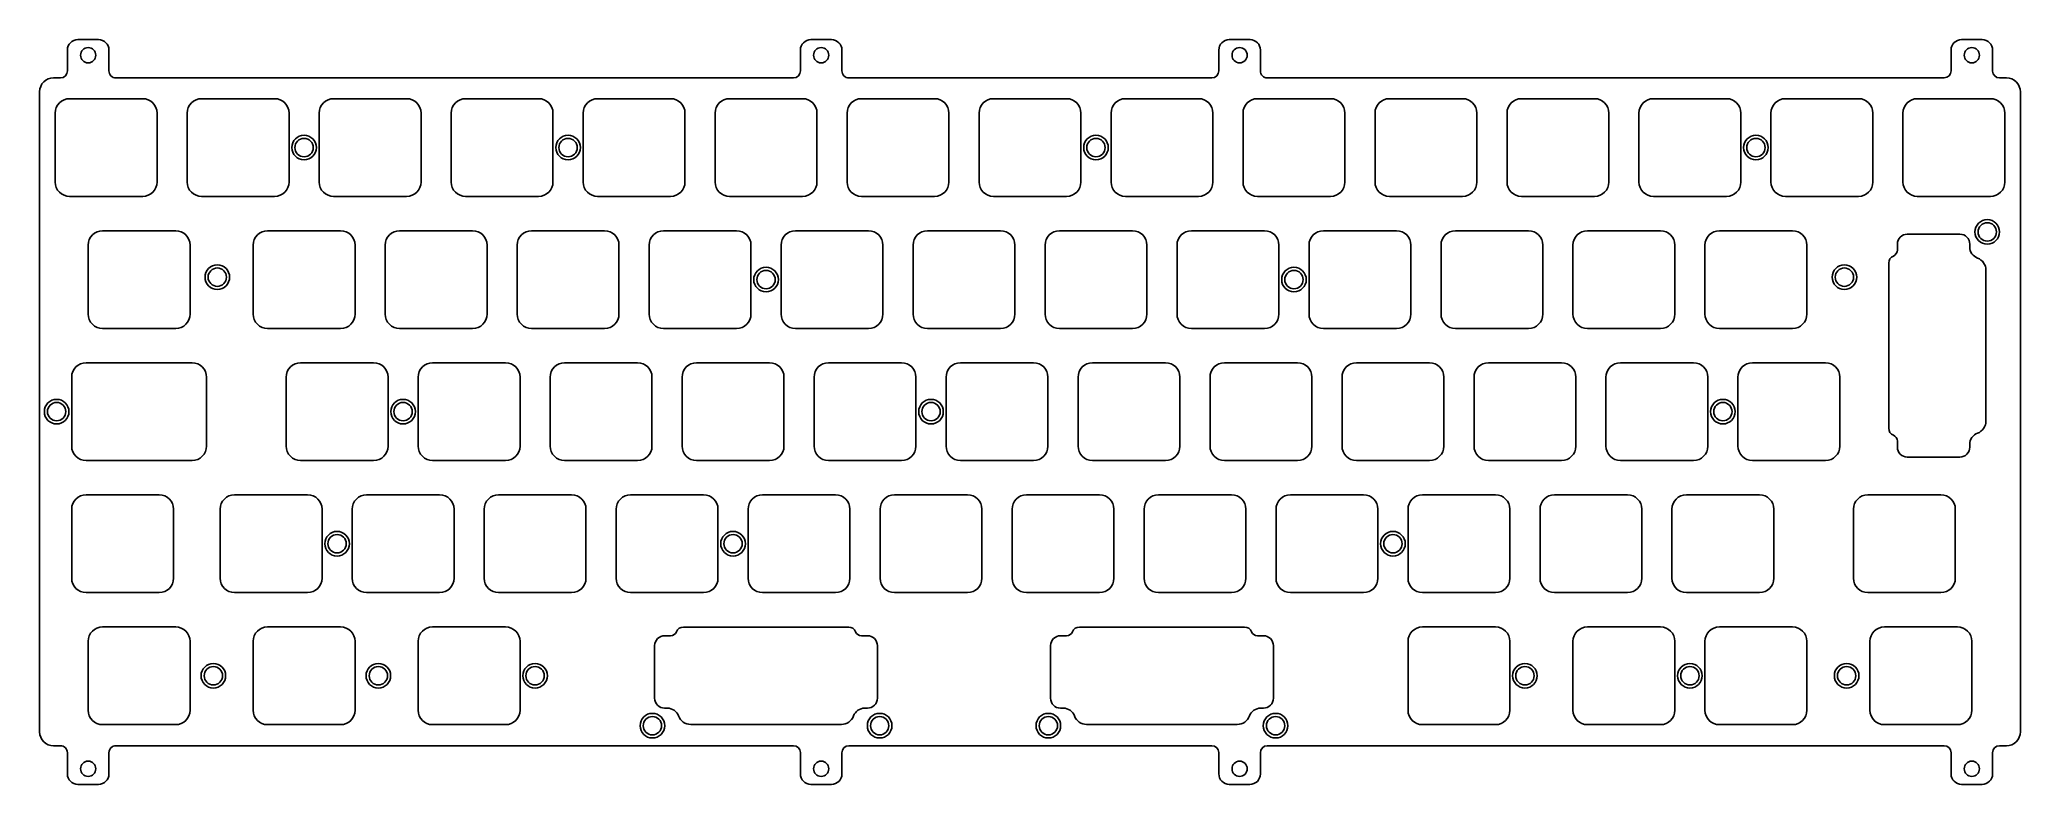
# Model space of a CAD drawing. Header units: millimetres. Extents: x -10 to 276, y -92 to 16.
import ezdxf

# ---------------------------------------------------------------- set-up
doc = ezdxf.new("R2010")
doc.units = ezdxf.units.MM
doc.layers.add('BLACK', color=7, linetype='CONTINUOUS')

msp = doc.modelspace()

# ---------------------------------------------------------------- linework, layer by layer
at = {"layer": 'BLACK', "linetype": 'Continuous'}
for p, q in [((-4.093825, 15.566195), (-1.093827, 15.566195)), ((101.707112, 15.566195), (104.707128, 15.566195)), ((162.107112, 15.566195), (165.107128, 15.566195)), ((267.799136, 15.566195), (270.792428, 15.566195)), ((-5.593826, 11.049025), (-5.593826, 14.066194)), ((0.406174, 14.066194), (0.406174, 11.049028)), ((100.207112, 11.04903), (100.207112, 14.06623)), ((106.207112, 14.066195), (106.207112, 11.04903)), ((160.607112, 11.04903), (160.607112, 14.06623)), ((166.607112, 14.066195), (166.607112, 11.04903)), ((266.292449, 11.04903), (266.292449, 14.06623)), ((272.292449, 14.054641), (272.292449, 11.041819)), ((-7.600312, 10.049025), (-6.593824, 10.049025)), ((1.406177, 10.049025), (99.207112, 10.049025)), ((106.207123, 11.04903), (106.207112, 11.04903)), ((107.207128, 10.049025), (159.607112, 10.049025)), ((166.607123, 11.04903), (166.607112, 11.04903)), ((167.607128, 10.049025), (265.297905, 10.049025)), ((273.292428, 10.049025), (274.299728, 10.049025)), ((-9.600314, -84.297572), (-9.600314, 8.049023)), ((5.275, 7.05), (-5.275, 7.05)), ((24.325, 7.05), (13.775, 7.05)), ((43.375, 7.05), (32.825, 7.05)), ((62.425, 7.05), (51.875, 7.05)), ((81.475, 7.05), (70.925, 7.05)), ((100.525, 7.05), (89.975, 7.05)), ((119.575, 7.05), (109.025, 7.05)), ((138.625, 7.05), (128.075, 7.05)), ((157.675, 7.05), (147.125, 7.05)), ((176.725, 7.05), (166.175, 7.05)), ((195.775, 7.05), (185.225, 7.05)), ((214.825, 7.05), (204.275, 7.05)), ((233.875, 7.05), (223.325, 7.05)), ((252.925, 7.05), (242.374999, 7.05)), ((271.975, 7.05), (261.424999, 7.05)), ((276.299692, 8.049025), (276.299692, -84.29747)), ((-7.35, 4.975), (-7.35, -4.975)), ((7.35, 4.975), (7.35, -4.975)), ((11.7, 4.975), (11.7, -4.975)), ((26.4, 4.975), (26.4, -4.975)), ((30.75, 4.975), (30.75, -4.975)), ((45.45, 4.975), (45.45, -4.975)), ((49.8, 4.975), (49.8, -4.975)), ((64.5, 4.975), (64.5, -4.975)), ((68.85, 4.975), (68.85, -4.975)), ((83.55, 4.975), (83.55, -4.975)), ((87.9, 4.975), (87.9, -4.975)), ((102.6, 4.975), (102.6, -4.975)), ((106.95, 4.975), (106.95, -4.975)), ((121.65, 4.975), (121.65, -4.975)), ((126, 4.975), (126, -4.975)), ((140.7, 4.975), (140.7, -4.975)), ((145.05, 4.975), (145.05, -4.975)), ((159.75, 4.975), (159.75, -4.975)), ((164.1, 4.975), (164.1, -4.975)), ((178.8, 4.975), (178.8, -4.975)), ((183.15, 4.975), (183.15, -4.975)), ((197.85, 4.975), (197.85, -4.975)), ((202.2, 4.975), (202.2, -4.975)), ((216.9, 4.975), (216.9, -4.975)), ((221.25, 4.975), (221.25, -4.975)), ((235.95, 4.975), (235.95, -4.975)), ((240.3, 4.975), (240.3, -4.975001)), ((255, 4.975), (255, -4.975)), ((259.35, 4.975), (259.35, -4.975001)), ((274.05, 4.975), (274.05, -4.975)), ((5.275, -7.05), (-5.275, -7.05)), ((24.325, -7.05), (13.775, -7.05)), ((43.375, -7.05), (32.825, -7.05)), ((62.425, -7.05), (51.875, -7.05)), ((81.475, -7.05), (70.925, -7.05)), ((100.525, -7.05), (89.975, -7.05)), ((119.575, -7.05), (109.025, -7.05)), ((138.625, -7.05), (128.075, -7.05)), ((157.675, -7.05), (147.125, -7.05)), ((176.725, -7.05), (166.175, -7.05)), ((195.775, -7.05), (185.225, -7.05)), ((214.825, -7.05), (204.275, -7.05)), ((233.875, -7.05), (223.325, -7.05)), ((252.925, -7.05), (242.375, -7.05)), ((271.975, -7.05), (261.425, -7.05)), ((-2.587499, -14.074999), (-2.587499, -24.025001)), ((10.0375, -12), (-0.5125, -12)), ((12.1125, -14.075), (12.112501, -14.075)), ((12.112501, -14.075), (12.112501, -24.025)), ((21.225, -14.075), (21.225, -24.025)), ((33.85, -12), (23.3, -12)), ((35.925, -14.075), (35.925, -24.025)), ((40.275, -14.075), (40.275, -24.025)), ((52.9, -12), (42.35, -12)), ((54.975, -14.075), (54.975, -24.025)), ((59.325, -14.075), (59.325, -24.025)), ((71.95, -12), (61.4, -12)), ((74.025, -14.075), (74.025, -24.025)), ((78.375, -14.075), (78.375, -24.025)), ((91, -12), (80.45, -12)), ((93.075, -14.075), (93.075, -24.025)), ((97.425, -14.075), (97.425, -24.025)), ((110.05, -12), (99.5, -12)), ((112.125, -14.075), (112.125, -24.025)), ((116.475, -14.075), (116.475, -24.025)), ((129.1, -12), (118.55, -12)), ((131.175, -14.075), (131.175, -24.025)), ((135.525, -14.075), (135.525, -24.025)), ((148.15, -12), (137.6, -12)), ((150.225, -14.075), (150.225, -24.025)), ((154.575, -14.075), (154.575, -24.025)), ((167.2, -12), (156.65, -12)), ((169.275, -14.075), (169.275, -24.025)), ((173.625, -14.075), (173.625, -24.025)), ((186.25, -12), (175.7, -12)), ((188.325, -14.075), (188.325, -24.025)), ((192.675, -14.075), (192.675, -24.025)), ((205.3, -12), (194.75, -12)), ((207.375, -14.075), (207.375, -24.025)), ((211.725, -14.075), (211.725, -24.025)), ((224.35, -12), (213.8, -12)), ((226.425, -14.075), (226.425, -24.025)), ((230.775, -14.075), (230.775, -24.025)), ((243.4, -12), (232.85, -12)), ((245.475, -14.075), (245.475, -24.025)), ((258.54331, -14.790225), (258.54331, -13.924625)), ((259.96831, -12.499635), (267.56915, -12.499635)), ((268.99419, -13.936542), (268.99419, -14.328675)), ((257.29115, -40.502625), (257.29115, -16.647425)), ((271.33066, -17.699575), (271.33066, -39.450425)), ((10.0375, -26.1), (-0.5125, -26.1)), ((33.85, -26.1), (23.3, -26.1)), ((52.9, -26.1), (42.35, -26.1)), ((71.95, -26.1), (61.4, -26.1)), ((91, -26.1), (80.45, -26.1)), ((110.05, -26.1), (99.5, -26.1)), ((129.1, -26.1), (118.55, -26.1)), ((148.15, -26.1), (137.6, -26.1)), ((167.2, -26.1), (156.65, -26.1)), ((186.25, -26.1), (175.7, -26.1)), ((205.3, -26.1), (194.75, -26.1)), ((224.35, -26.1), (213.8, -26.1)), ((243.4, -26.1), (232.85, -26.1)), ((12.41875, -31.05), (-2.893751, -31.05)), ((38.6125, -31.05), (28.0625, -31.05)), ((57.6625, -31.05), (47.1125, -31.05)), ((76.7125, -31.05), (66.1625, -31.05)), ((95.7625, -31.05), (85.2125, -31.05)), ((114.8125, -31.05), (104.2625, -31.05)), ((133.8625, -31.05), (123.3125, -31.05)), ((152.9125, -31.05), (142.3625, -31.05)), ((171.9625, -31.05), (161.4125, -31.05)), ((191.0125, -31.05), (180.4625, -31.05)), ((210.0625, -31.05), (199.5125, -31.05)), ((229.1125, -31.05), (218.5625, -31.05)), ((248.1625, -31.05), (237.612499, -31.05)), ((-4.96875, -33.124999), (-4.96875, -43.075)), ((14.49375, -33.125), (14.49375, -43.075)), ((25.9875, -33.125), (25.9875, -43.075)), ((40.6875, -33.125), (40.6875, -43.075)), ((45.0375, -33.125), (45.0375, -43.075)), ((59.7375, -33.125), (59.7375, -43.075)), ((64.0875, -33.125), (64.0875, -43.075)), ((78.7875, -33.125), (78.7875, -43.075)), ((83.1375, -33.125), (83.1375, -43.075)), ((97.8375, -33.125), (97.8375, -43.075)), ((102.1875, -33.125), (102.1875, -43.075)), ((116.8875, -33.125), (116.8875, -43.075)), ((121.2375, -33.125), (121.2375, -43.075)), ((135.9375, -33.125), (135.9375, -43.075)), ((140.2875, -33.125), (140.2875, -43.075)), ((154.9875, -33.125), (154.9875, -43.075)), ((159.3375, -33.125), (159.3375, -43.075)), ((174.0375, -33.125), (174.0375, -43.075)), ((178.3875, -33.125), (178.3875, -43.075)), ((193.0875, -33.125), (193.0875, -43.075)), ((197.4375, -33.125), (197.4375, -43.075)), ((212.1375, -33.125), (212.1375, -43.075)), ((216.4875, -33.125), (216.4875, -43.075)), ((231.1875, -33.125), (231.1875, -43.075)), ((235.5375, -33.125), (235.5375, -43.075001)), ((250.2375, -33.125), (250.2375, -43.075)), ((257.291161, -40.502625), (257.29115, -40.502625)), ((258.543298, -42.359925), (258.54331, -42.359925)), ((258.54331, -43.213488), (258.54331, -42.359925)), ((268.99419, -42.821425), (268.99419, -43.225525)), ((12.41875, -45.15), (-2.89375, -45.15)), ((38.6125, -45.15), (28.0625, -45.15)), ((57.6625, -45.15), (47.1125, -45.15)), ((76.7125, -45.15), (66.1625, -45.15)), ((95.7625, -45.15), (85.2125, -45.15)), ((114.8125, -45.15), (104.2625, -45.15)), ((133.8625, -45.15), (123.3125, -45.15)), ((152.9125, -45.15), (142.3625, -45.15)), ((171.9625, -45.15), (161.4125, -45.15)), ((191.0125, -45.15), (180.4625, -45.15)), ((210.0625, -45.15), (199.5125, -45.15)), ((229.1125, -45.15), (218.5625, -45.15)), ((248.1625, -45.15), (237.6125, -45.15)), ((267.56919, -44.650515), (259.96845, -44.650515)), ((7.656226, -50.099999), (-2.893775, -50.099999)), ((29.087476, -50.099999), (18.537516, -50.099999)), ((48.1375, -50.1), (37.5875, -50.1)), ((67.1875, -50.1), (56.6375, -50.1)), ((86.2375, -50.1), (75.6875, -50.1)), ((105.2875, -50.1), (94.7375, -50.1)), ((124.3375, -50.1), (113.7875, -50.1)), ((143.3875, -50.1), (132.8375, -50.1)), ((162.4375, -50.1), (151.8875, -50.1)), ((181.4875, -50.1), (170.9375, -50.1)), ((200.5375, -50.1), (189.9875, -50.1)), ((219.5875, -50.1), (209.0375, -50.1)), ((238.6375, -50.1), (228.087499, -50.1)), ((264.83125, -50.1), (254.281249, -50.1)), ((-4.968774, -52.174998), (-4.968774, -62.124999)), ((9.731226, -52.174999), (9.731226, -62.124999)), ((16.4625, -52.175019), (16.4625, -62.134768)), ((31.162476, -52.174999), (31.1625, -52.174999)), ((31.1625, -52.174999), (31.1625, -62.124999)), ((35.5125, -52.175), (35.5125, -62.125)), ((50.2125, -52.175), (50.2125, -62.125)), ((54.5625, -52.175), (54.5625, -62.125)), ((69.2625, -52.175), (69.2625, -62.125)), ((73.6125, -52.175), (73.6125, -62.125)), ((88.3125, -52.175), (88.3125, -62.125)), ((92.6625, -52.175), (92.6625, -62.125)), ((107.3625, -52.175), (107.3625, -62.125)), ((111.7125, -52.175), (111.7125, -62.125)), ((126.4125, -52.175), (126.4125, -62.125)), ((130.7625, -52.175), (130.7625, -62.125)), ((145.4625, -52.175), (145.4625, -62.125)), ((149.8125, -52.175), (149.8125, -62.125)), ((164.5125, -52.175), (164.5125, -62.125)), ((168.8625, -52.175), (168.8625, -62.125)), ((183.5625, -52.175), (183.5625, -62.125)), ((187.9125, -52.175), (187.9125, -62.125)), ((202.6125, -52.175), (202.6125, -62.125)), ((206.9625, -52.175), (206.9625, -62.125)), ((221.6625, -52.175), (221.6625, -62.125)), ((226.0125, -52.175), (226.0125, -62.125001)), ((240.7125, -52.175), (240.7125, -62.125)), ((252.20625, -52.175), (252.20625, -62.125001)), ((266.90625, -52.175), (266.90625, -62.125)), ((7.656226, -64.199999), (-2.893775, -64.199999)), ((29.077707, -64.199999), (18.537476, -64.199999)), ((48.1375, -64.2), (37.5875, -64.2)), ((67.1875, -64.2), (56.6375, -64.2)), ((86.2375, -64.2), (75.6875, -64.2)), ((105.2875, -64.2), (94.7375, -64.2)), ((124.3375, -64.2), (113.7875, -64.2)), ((143.3875, -64.2), (132.8375, -64.2)), ((162.4375, -64.2), (151.8875, -64.2)), ((181.4875, -64.2), (170.9375, -64.2)), ((200.5375, -64.2), (189.9875, -64.2)), ((219.5875, -64.2), (209.0375, -64.2)), ((238.6375, -64.2), (228.0875, -64.2)), ((264.83125, -64.2), (254.28125, -64.2)), ((-2.587499, -71.225), (-2.587499, -81.175001)), ((10.037501, -69.15), (-0.5125, -69.15)), ((12.112501, -71.225), (12.112501, -81.175)), ((21.225, -71.225), (21.225, -81.175001)), ((33.85, -69.15), (23.299999, -69.15)), ((35.925, -71.225), (35.925, -81.175)), ((45.0375, -71.225), (45.0375, -81.175001)), ((57.6625, -69.15), (47.112499, -69.15)), ((59.7375, -71.225), (59.7375, -81.175)), ((80.611512, -70.42456), (81.465075, -70.42456)), ((81.465075, -70.424548), (81.465075, -70.42456)), ((83.322375, -69.1724), (107.177575, -69.1724)), ((83.322375, -69.172411), (83.322375, -69.1724)), ((109.034775, -70.42456), (109.900375, -70.42456)), ((137.761512, -70.42456), (138.615075, -70.42456)), ((138.615075, -70.424548), (138.615075, -70.42456)), ((140.472375, -69.172411), (140.472375, -69.1724)), ((140.472375, -69.1724), (164.327575, -69.1724)), ((166.184775, -70.42456), (167.050375, -70.42456)), ((187.9125, -71.225), (187.9125, -81.175001)), ((200.5375, -69.15), (189.987499, -69.15)), ((202.6125, -71.225), (202.6125, -81.175)), ((211.725, -71.225), (211.725, -81.175001)), ((224.35, -69.15), (213.799999, -69.15)), ((226.425, -71.225), (226.425, -81.175)), ((230.775, -71.225), (230.775, -81.175001)), ((243.4, -69.15), (232.849999, -69.15)), ((245.475, -71.225), (245.475, -81.175)), ((254.5875, -71.225), (254.5875, -81.175001)), ((267.2125, -69.15), (256.662499, -69.15)), ((269.2875, -71.225), (269.2875, -81.175)), ((79.174485, -79.45044), (79.174485, -71.8497)), ((111.325365, -71.84956), (111.325365, -79.4504)), ((136.324485, -79.45044), (136.324485, -71.8497)), ((168.475365, -71.84956), (168.475365, -79.4504)), ((81.003575, -80.87544), (80.599475, -80.87544)), ((109.888458, -80.87544), (109.496325, -80.87544)), ((138.153575, -80.87544), (137.749475, -80.87544)), ((167.038458, -80.87544), (166.646325, -80.87544)), ((10.037501, -83.25), (-0.512499, -83.25)), ((33.85, -83.25), (23.3, -83.25)), ((57.6625, -83.25), (47.1125, -83.25)), ((106.125425, -83.21191), (84.374575, -83.21191)), ((163.275425, -83.21191), (141.524575, -83.21191)), ((200.5375, -83.25), (189.9875, -83.25)), ((224.35, -83.25), (213.8, -83.25)), ((243.4, -83.25), (232.85, -83.25)), ((267.2125, -83.25), (256.6625, -83.25)), ((-6.593829, -86.297571), (-7.600315, -86.297571)), ((-5.593826, -90.366812), (-5.593826, -87.297574)), ((0.406174, -87.297574), (0.406174, -90.366812)), ((99.207128, -86.297571), (1.406178, -86.297571)), ((100.207112, -90.35777), (100.207112, -87.292279)), ((106.207112, -87.29757), (106.207112, -90.36677)), ((159.607128, -86.297571), (107.201298, -86.297571)), ((160.607112, -90.35777), (160.607112, -87.292279)), ((166.607112, -87.29757), (166.607112, -90.36677)), ((265.292428, -86.297571), (167.601298, -86.297571)), ((266.292449, -90.366813), (266.292449, -87.297571)), ((272.292449, -87.29757), (272.292449, -90.36677)), ((274.28388, -86.297571), (273.292449, -86.297571)), ((-1.093827, -91.866813), (-4.093825, -91.866813)), ((104.696212, -91.866813), (101.707128, -91.866813)), ((165.096212, -91.866813), (162.107128, -91.866813)), ((270.792428, -91.866813), (267.792428, -91.866813)), ((270.792428, -91.866791), (270.792428, -91.866813))]:
    msp.add_line(p, q, dxfattribs=at)
at = {"layer": 'BLACK'}
for centre, radius in [((-2.593826, 13.316195), 1.1), ((103.207112, 13.316195), 1.1), ((163.607112, 13.316195), 1.1), ((269.292449, 13.316195), 1.1), ((28.575, 0), 1.775), ((28.575, 0), 1.325), ((66.675, 0), 1.775), ((66.675, 0), 1.325), ((142.875, 0), 1.775), ((142.875, 0), 1.325), ((238.125, 0), 1.775), ((238.125, 0), 1.325), ((271.51875, -12.175), 1.775), ((271.51875, -12.175), 1.325), ((16.04875, -18.7), 1.775), ((250.9012, -18.7), 1.775), ((16.04875, -18.7), 1.325), ((95.25, -19.05), 1.775), ((95.25, -19.05), 1.325), ((171.45, -19.05), 1.775), ((171.45, -19.05), 1.325), ((250.9012, -18.7), 1.325), ((-7.14375, -38.1), 1.775), ((-7.14375, -38.1), 1.325), ((42.8625, -38.1), 1.775), ((42.8625, -38.1), 1.325), ((119.0625, -38.1), 1.775), ((119.0625, -38.1), 1.325), ((233.35625, -38.1), 1.775), ((233.35625, -38.1), 1.325), ((33.3375, -57.15), 1.775), ((33.3375, -57.15), 1.325), ((90.4875, -57.15), 1.775), ((90.4875, -57.15), 1.325), ((185.7375, -57.15), 1.775), ((185.7375, -57.15), 1.325), ((15.478125, -76.2), 1.775), ((15.478125, -76.2), 1.325), ((39.290625, -76.2), 1.775), ((39.290625, -76.2), 1.325), ((61.9125, -76.2), 1.775), ((61.9125, -76.2), 1.325), ((204.7875, -76.2), 1.775), ((204.7875, -76.2), 1.325), ((228.6, -76.2), 1.775), ((228.6, -76.2), 1.325), ((251.221875, -76.2), 1.775), ((251.221875, -76.2), 1.325), ((78.85, -83.4), 1.775), ((78.85, -83.4), 1.325), ((111.65, -83.4), 1.775), ((111.65, -83.4), 1.325), ((136, -83.4), 1.775), ((136, -83.4), 1.325), ((168.8, -83.4), 1.775), ((168.8, -83.4), 1.325), ((-2.593826, -89.616813), 1.1), ((103.207112, -89.616813), 1.1), ((163.607112, -89.616813), 1.1), ((269.292449, -89.616813), 1.1)]:
    msp.add_circle(centre, radius, dxfattribs=at)
for centre, radius, start, end in [((-4.093825, 14.066194), 1.500001, 90, 180), ((-1.09383, 14.06619), 1.500005, 0.00015279, 89.99988541), ((101.70705, 14.0663), 1.499938, 89.99763161, 180.00267391), ((104.70715, 14.0662), 1.499995, 359.99980901, 90.00084034), ((162.10705, 14.0663), 1.499938, 89.99763161, 180.00267391), ((165.10715, 14.0662), 1.499995, 359.99980901, 90.00084034), ((267.79245, 14.0662), 1.500001, 89.74461445, 179.99885409), ((270.79235, 14.0661), 1.500095, 359.56233584, 89.99702081), ((-7.600312, 8.049023), 2.000002, 90, 180), ((-6.593825, 11.049024), 0.999999, 270.0000573, 0.0000573), ((1.40615, 11.049), 0.999975, 179.99839568, 270.00154702), ((99.20705, 11.049), 1.000062, 270.00355243, 0.00171877), ((107.20715, 11.049), 0.999975, 179.99828117, 269.99873946), ((159.60705, 11.049), 1.000062, 270.00355243, 0.00171877), ((167.60715, 11.049), 0.999975, 179.99828117, 269.99873946), ((265.29245, 11.049), 0.999999, 270.31255319, 0.00171888), ((273.29245, 11.049), 0.999975, 180.41143351, 269.99873946), ((274.29975, 8.0491), 1.999925, 359.99785135, 90.00063028), ((-5.27503, 4.974981), 2.07497, 89.99917163, 179.99947536), ((5.27497, 4.974981), 2.075019, 0.00052463, 89.99917163), ((13.77497, 4.974981), 2.07497, 89.99917163, 179.99947536), ((24.32497, 4.974981), 2.075019, 0.00052463, 89.99917163), ((32.82497, 4.974981), 2.07497, 89.99917163, 179.99947536), ((43.37497, 4.974981), 2.075019, 0.00052463, 89.99917163), ((51.87497, 4.974981), 2.07497, 89.99917163, 179.99947536), ((62.42497, 4.974981), 2.075019, 0.00052463, 89.99917163), ((70.92497, 4.974981), 2.07497, 89.99917163, 179.99947536), ((81.47497, 4.974981), 2.075019, 0.00052463, 89.99917163), ((89.97497, 4.974981), 2.07497, 89.99917163, 179.99947536), ((100.52497, 4.974981), 2.075019, 0.00052463, 89.99917163), ((109.02497, 4.974981), 2.07497, 89.99917163, 179.99947536), ((119.57497, 4.974981), 2.075019, 0.00052463, 89.99917163), ((128.07497, 4.974981), 2.07497, 89.99917163, 179.99947536), ((138.62497, 4.974981), 2.075019, 0.00052463, 89.99917163), ((147.12497, 4.974981), 2.07497, 89.99917163, 179.99947536), ((157.67497, 4.974981), 2.075019, 0.00052463, 89.99917163), ((166.17497, 4.974981), 2.07497, 89.99917163, 179.99947536), ((176.72497, 4.974981), 2.075019, 0.00052463, 89.99917163), ((185.22497, 4.974981), 2.07497, 89.99917163, 179.99947536), ((195.77497, 4.974981), 2.075019, 0.00052463, 89.99917163), ((204.27497, 4.974981), 2.07497, 89.99917163, 179.99947536), ((214.82497, 4.974981), 2.075019, 0.00052463, 89.99917163), ((223.32497, 4.974981), 2.07497, 89.99917163, 179.99947536), ((233.87497, 4.974981), 2.075019, 0.00052463, 89.99917163), ((242.374999, 4.975001), 2.074999, 90, 180.00002761), ((252.925, 4.975), 2.075, 0, 90), ((261.424999, 4.975001), 2.074999, 90, 180.00002761), ((271.975, 4.975), 2.075, 0, 90), ((-5.27503, -4.975019), 2.074981, 179.99947536, 270.00082838), ((5.27497, -4.975019), 2.07503, 270.00082838, 0.00052463), ((13.77497, -4.975019), 2.074981, 179.99947536, 270.00082838), ((24.32497, -4.975019), 2.07503, 270.00082838, 0.00052463), ((32.82497, -4.975019), 2.074981, 179.99947536, 270.00082838), ((43.37497, -4.975019), 2.07503, 270.00082838, 0.00052463), ((51.87497, -4.975019), 2.074981, 179.99947536, 270.00082838), ((62.42497, -4.975019), 2.07503, 270.00082838, 0.00052463), ((70.92497, -4.975019), 2.074981, 179.99947536, 270.00082838), ((81.47497, -4.975019), 2.07503, 270.00082838, 0.00052463), ((89.97497, -4.975019), 2.074981, 179.99947536, 270.00082838), ((100.52497, -4.975019), 2.07503, 270.00082838, 0.00052463), ((109.02497, -4.975019), 2.074981, 179.99947536, 270.00082838), ((119.57497, -4.975019), 2.07503, 270.00082838, 0.00052463), ((128.07497, -4.975019), 2.074981, 179.99947536, 270.00082838), ((138.62497, -4.975019), 2.07503, 270.00082838, 0.00052463), ((147.12497, -4.975019), 2.074981, 179.99947536, 270.00082838), ((157.67497, -4.975019), 2.07503, 270.00082838, 0.00052463), ((166.17497, -4.975019), 2.074981, 179.99947536, 270.00082838), ((176.72497, -4.975019), 2.07503, 270.00082838, 0.00052463), ((185.22497, -4.975019), 2.074981, 179.99947536, 270.00082838), ((195.77497, -4.975019), 2.07503, 270.00082838, 0.00052463), ((204.27497, -4.975019), 2.074981, 179.99947536, 270.00082838), ((214.82497, -4.975019), 2.07503, 270.00082838, 0.00052463), ((223.32497, -4.975019), 2.074981, 179.99947536, 270.00082838), ((233.87497, -4.975019), 2.07503, 270.00082838, 0.00052463), ((242.374999, -4.975001), 2.074999, 180, 270.00002761), ((252.925, -4.975), 2.075, 270, 0), ((261.424999, -4.975001), 2.074999, 180, 270.00002761), ((271.975, -4.975), 2.075, 270, 0), ((-0.51253, -14.075019), 2.074969, 89.99917163, 179.99944774), ((10.03747, -14.075019), 2.075019, 0.00052463, 89.99917163), ((23.29997, -14.075019), 2.07497, 89.99917163, 179.99947536), ((33.84997, -14.075019), 2.075019, 0.00052463, 89.99917163), ((42.34997, -14.075019), 2.07497, 89.99917163, 179.99947536), ((52.89997, -14.075019), 2.075019, 0.00052463, 89.99917163), ((61.39997, -14.075019), 2.07497, 89.99917163, 179.99947536), ((71.94997, -14.075019), 2.075019, 0.00052463, 89.99917163), ((80.44997, -14.075019), 2.07497, 89.99917163, 179.99947536), ((90.99997, -14.075019), 2.075019, 0.00052463, 89.99917163), ((99.49997, -14.075019), 2.07497, 89.99917163, 179.99947536), ((110.04997, -14.075019), 2.075019, 0.00052463, 89.99917163), ((118.54997, -14.075019), 2.07497, 89.99917163, 179.99947536), ((129.09997, -14.075019), 2.075019, 0.00052463, 89.99917163), ((137.59997, -14.075019), 2.07497, 89.99917163, 179.99947536), ((148.14997, -14.075019), 2.075019, 0.00052463, 89.99917163), ((156.64997, -14.075019), 2.07497, 89.99917163, 179.99947536), ((167.19997, -14.075019), 2.075019, 0.00052463, 89.99917163), ((175.69997, -14.075019), 2.07497, 89.99917163, 179.99947536), ((186.24997, -14.075019), 2.075019, 0.00052463, 89.99917163), ((194.74997, -14.075019), 2.07497, 89.99917163, 179.99947536), ((205.29997, -14.075019), 2.075019, 0.00052463, 89.99917163), ((213.79997, -14.075019), 2.07497, 89.99917163, 179.99947536), ((224.34997, -14.075019), 2.075019, 0.00052463, 89.99917163), ((232.84997, -14.075019), 2.07497, 89.99917163, 179.99947536), ((243.39997, -14.075019), 2.075019, 0.00052463, 89.99917163), ((259.96825, -13.9246), 1.42494, 89.99758749, 180.00100523), ((267.56908, -13.92479), 1.425155, 359.52752788, 89.99718578), ((258.36605, -16.6474), 1.0749, 112.0204571, 180.00133258), ((257.61485, -14.7902), 0.92846, 292.02452102, 359.99845724), ((270.71911, -14.32868), 1.72492, 179.99983392, 249.45458763), ((269.45572, -17.69956), 1.87494, 359.99954162, 69.45391569), ((-0.51253, -24.025019), 2.074981, 179.99950297, 270.00082838), ((10.03747, -24.025019), 2.075031, 270.00082838, 0.00052463), ((23.29997, -24.025019), 2.074981, 179.99947536, 270.00082838), ((33.84997, -24.025019), 2.07503, 270.00082838, 0.00052463), ((42.34997, -24.025019), 2.074981, 179.99947536, 270.00082838), ((52.89997, -24.025019), 2.07503, 270.00082838, 0.00052463), ((61.39997, -24.025019), 2.074981, 179.99947536, 270.00082838), ((71.94997, -24.025019), 2.07503, 270.00082838, 0.00052463), ((80.44997, -24.025019), 2.074981, 179.99947536, 270.00082838), ((90.99997, -24.025019), 2.07503, 270.00082838, 0.00052463), ((99.49997, -24.025019), 2.074981, 179.99947536, 270.00082838), ((110.04997, -24.025019), 2.07503, 270.00082838, 0.00052463), ((118.54997, -24.025019), 2.074981, 179.99947536, 270.00082838), ((129.09997, -24.025019), 2.07503, 270.00082838, 0.00052463), ((137.59997, -24.025019), 2.074981, 179.99947536, 270.00082838), ((148.14997, -24.025019), 2.07503, 270.00082838, 0.00052463), ((156.64997, -24.025019), 2.074981, 179.99947536, 270.00082838), ((167.19997, -24.025019), 2.07503, 270.00082838, 0.00052463), ((175.69997, -24.025019), 2.074981, 179.99947536, 270.00082838), ((186.24997, -24.025019), 2.07503, 270.00082838, 0.00052463), ((194.74997, -24.025019), 2.074981, 179.99947536, 270.00082838), ((205.29997, -24.025019), 2.07503, 270.00082838, 0.00052463), ((213.79997, -24.025019), 2.074981, 179.99947536, 270.00082838), ((224.34997, -24.025019), 2.07503, 270.00082838, 0.00052463), ((232.84997, -24.025019), 2.074981, 179.99947536, 270.00082838), ((243.39997, -24.025019), 2.07503, 270.00082838, 0.00052463), ((-2.89373, -33.125019), 2.07502, 90.00057986, 179.99944776), ((12.41877, -33.125019), 2.075019, 0.00052464, 90.00055224), ((28.06247, -33.125019), 2.07497, 89.99917163, 179.99947536), ((38.61247, -33.125019), 2.075019, 0.00052463, 89.99917163), ((47.11247, -33.125019), 2.07497, 89.99917163, 179.99947536), ((57.66247, -33.125019), 2.075019, 0.00052463, 89.99917163), ((66.16247, -33.125019), 2.07497, 89.99917163, 179.99947536), ((76.71247, -33.125019), 2.075019, 0.00052463, 89.99917163), ((85.21247, -33.125019), 2.07497, 89.99917163, 179.99947536), ((95.76247, -33.125019), 2.075019, 0.00052463, 89.99917163), ((104.26247, -33.125019), 2.07497, 89.99917163, 179.99947536), ((114.81247, -33.125019), 2.075019, 0.00052463, 89.99917163), ((123.31247, -33.125019), 2.07497, 89.99917163, 179.99947536), ((133.86247, -33.125019), 2.075019, 0.00052463, 89.99917163), ((142.36247, -33.125019), 2.07497, 89.99917163, 179.99947536), ((152.91247, -33.125019), 2.075019, 0.00052463, 89.99917163), ((161.41247, -33.125019), 2.07497, 89.99917163, 179.99947536), ((171.96247, -33.125019), 2.075019, 0.00052463, 89.99917163), ((180.46247, -33.125019), 2.07497, 89.99917163, 179.99947536), ((191.01247, -33.125019), 2.075019, 0.00052463, 89.99917163), ((199.51247, -33.125019), 2.07497, 89.99917163, 179.99947536), ((210.06247, -33.125019), 2.075019, 0.00052463, 89.99917163), ((218.56247, -33.125019), 2.07497, 89.99917163, 179.99947536), ((229.11247, -33.125019), 2.075019, 0.00052463, 89.99917163), ((237.612499, -33.124999), 2.074999, 90, 180.00002761), ((248.1625, -33.125), 2.075, 0, 90), ((269.455561, -39.450466), 1.875099, 290.54912503, 0.0012528), ((258.366205, -40.502656), 1.075044, 179.99834782, 247.973763), ((257.61485, -42.359924), 0.928448, 359.99993829, 67.97487728), ((270.718993, -42.821376), 1.724803, 110.54306333, 180.00162772), ((-2.89373, -43.075019), 2.074981, 179.99947537, 269.99944775), ((12.41877, -43.075019), 2.07498, 269.99944775, 0.00052464), ((28.06247, -43.075019), 2.074981, 179.99947536, 270.00082838), ((38.61247, -43.075019), 2.07503, 270.00082838, 0.00052463), ((47.11247, -43.075019), 2.074981, 179.99947536, 270.00082838), ((57.66247, -43.075019), 2.07503, 270.00082838, 0.00052463), ((66.16247, -43.075019), 2.074981, 179.99947536, 270.00082838), ((76.71247, -43.075019), 2.07503, 270.00082838, 0.00052463), ((85.21247, -43.075019), 2.074981, 179.99947536, 270.00082838), ((95.76247, -43.075019), 2.07503, 270.00082838, 0.00052463), ((104.26247, -43.075019), 2.074981, 179.99947536, 270.00082838), ((114.81247, -43.075019), 2.07503, 270.00082838, 0.00052463), ((123.31247, -43.075019), 2.074981, 179.99947536, 270.00082838), ((133.86247, -43.075019), 2.07503, 270.00082838, 0.00052463), ((142.36247, -43.075019), 2.074981, 179.99947536, 270.00082838), ((152.91247, -43.075019), 2.07503, 270.00082838, 0.00052463), ((161.41247, -43.075019), 2.074981, 179.99947536, 270.00082838), ((171.96247, -43.075019), 2.07503, 270.00082838, 0.00052463), ((180.46247, -43.075019), 2.074981, 179.99947536, 270.00082838), ((191.01247, -43.075019), 2.07503, 270.00082838, 0.00052463), ((199.51247, -43.075019), 2.074981, 179.99947536, 270.00082838), ((210.06247, -43.075019), 2.07503, 270.00082838, 0.00052463), ((218.56247, -43.075019), 2.074981, 179.99947536, 270.00082838), ((229.11247, -43.075019), 2.07503, 270.00082838, 0.00052463), ((237.612499, -43.075001), 2.074999, 180, 270.00002761), ((248.1625, -43.075), 2.075, 270, 0), ((259.968421, -43.225355), 1.42516, 179.52290502, 270.00116589), ((267.569236, -43.225561), 1.424954, 269.99815039, 0.00144752), ((-2.893775, -52.174998), 2.074999, 90, 180), ((7.656226, -52.174999), 2.075, 0, 90), ((18.537516, -52.175019), 2.075016, 90, 180), ((29.087476, -52.174999), 2.075, 0, 90), ((37.58747, -52.175019), 2.07497, 89.99917163, 179.99947536), ((48.13747, -52.175019), 2.075019, 0.00052463, 89.99917163), ((56.63747, -52.175019), 2.07497, 89.99917163, 179.99947536), ((67.18747, -52.175019), 2.075019, 0.00052463, 89.99917163), ((75.68747, -52.175019), 2.07497, 89.99917163, 179.99947536), ((86.23747, -52.175019), 2.075019, 0.00052463, 89.99917163), ((94.73747, -52.175019), 2.07497, 89.99917163, 179.99947536), ((105.28747, -52.175019), 2.075019, 0.00052463, 89.99917163), ((113.78747, -52.175019), 2.07497, 89.99917163, 179.99947536), ((124.33747, -52.175019), 2.075019, 0.00052463, 89.99917163), ((132.83747, -52.175019), 2.07497, 89.99917163, 179.99947536), ((143.38747, -52.175019), 2.075019, 0.00052463, 89.99917163), ((151.88747, -52.175019), 2.07497, 89.99917163, 179.99947536), ((162.43747, -52.175019), 2.075019, 0.00052463, 89.99917163), ((170.93747, -52.175019), 2.07497, 89.99917163, 179.99947536), ((181.48747, -52.175019), 2.075019, 0.00052463, 89.99917163), ((189.98747, -52.175019), 2.07497, 89.99917163, 179.99947536), ((200.53747, -52.175019), 2.075019, 0.00052463, 89.99917163), ((209.03747, -52.175019), 2.07497, 89.99917163, 179.99947536), ((219.58747, -52.175019), 2.075019, 0.00052463, 89.99917163), ((228.087504, -52.175004), 2.075004, 90.00013806, 179.99988955), ((238.6375, -52.175), 2.075, 0, 90), ((254.281254, -52.175004), 2.075004, 90.00013806, 179.99988955), ((264.83125, -52.175), 2.075, 0, 90), ((-2.893775, -62.125), 2.074999, 179.99997239, 270), ((7.656226, -62.124999), 2.075, 270, 0), ((18.537476, -62.124999), 2.075, 180.2697469, 270), ((29.087476, -62.124999), 2.075024, 269.73025622, 0), ((37.58747, -62.125019), 2.074981, 179.99947536, 270.00082838), ((48.13747, -62.125019), 2.07503, 270.00082838, 0.00052463), ((56.63747, -62.125019), 2.074981, 179.99947536, 270.00082838), ((67.18747, -62.125019), 2.07503, 270.00082838, 0.00052463), ((75.68747, -62.125019), 2.074981, 179.99947536, 270.00082838), ((86.23747, -62.125019), 2.07503, 270.00082838, 0.00052463), ((94.73747, -62.125019), 2.074981, 179.99947536, 270.00082838), ((105.28747, -62.125019), 2.07503, 270.00082838, 0.00052463), ((113.78747, -62.125019), 2.074981, 179.99947536, 270.00082838), ((124.33747, -62.125019), 2.07503, 270.00082838, 0.00052463), ((132.83747, -62.125019), 2.074981, 179.99947536, 270.00082838), ((143.38747, -62.125019), 2.07503, 270.00082838, 0.00052463), ((151.88747, -62.125019), 2.074981, 179.99947536, 270.00082838), ((162.43747, -62.125019), 2.07503, 270.00082838, 0.00052463), ((170.93747, -62.125019), 2.074981, 179.99947536, 270.00082838), ((181.48747, -62.125019), 2.07503, 270.00082838, 0.00052463), ((189.98747, -62.125019), 2.074981, 179.99947536, 270.00082838), ((200.53747, -62.125019), 2.07503, 270.00082838, 0.00052463), ((209.03747, -62.125019), 2.074981, 179.99947536, 270.00082838), ((219.58747, -62.125019), 2.07503, 270.00082838, 0.00052463), ((228.087502, -62.124998), 2.075002, 180.00008284, 269.99994478), ((238.6375, -62.125), 2.075, 270, 0), ((254.281252, -62.124998), 2.075002, 180.00008284, 269.99994478), ((264.83125, -62.125), 2.075, 270, 0), ((-0.512495, -71.225004), 2.075004, 90.00013806, 179.99988955), ((10.037501, -71.225), 2.075, 0, 90), ((23.300004, -71.225004), 2.075004, 90.00013806, 179.99988955), ((33.85, -71.225), 2.075, 0, 90), ((47.112504, -71.225004), 2.075004, 90.00013806, 179.99988955), ((57.6625, -71.225), 2.075, 0, 90), ((80.599567, -71.849592), 1.425082, 89.51974267, 180.00434217), ((81.465124, -69.496171), 0.928376, 269.99697591, 337.97782841), ((83.322274, -70.247351), 1.07494, 89.99461656, 157.97750247), ((107.17754, -70.24739), 1.07499, 22.02370504, 89.99813454), ((109.0348, -69.4961), 0.92846, 202.02452102, 269.99845724), ((109.9004, -71.8495), 1.42494, 359.99758749, 90.00100523), ((137.749567, -71.849592), 1.425082, 89.51974267, 180.00434217), ((138.615124, -69.496171), 0.928376, 269.99697591, 337.97782841), ((140.472274, -70.247351), 1.07494, 89.99461656, 157.97750247), ((164.32754, -70.24739), 1.07499, 22.02370504, 89.99813454), ((166.1848, -69.4961), 0.92846, 202.02452102, 269.99845724), ((167.0504, -71.8495), 1.42494, 359.99758749, 90.00100523), ((189.987504, -71.225004), 2.075004, 90.00013806, 179.99988955), ((200.5375, -71.225), 2.075, 0, 90), ((213.800004, -71.225004), 2.075004, 90.00013806, 179.99988955), ((224.35, -71.225), 2.075, 0, 90), ((232.850004, -71.225004), 2.075004, 90.00013806, 179.99988955), ((243.4, -71.225), 2.075, 0, 90), ((256.662504, -71.225004), 2.075004, 90.00013806, 179.99988955), ((267.2125, -71.225), 2.075, 0, 90), ((80.599486, -79.450439), 1.425001, 180.00004021, 269.99955772), ((109.90024, -79.45036), 1.425125, 269.52631186, 359.99839184), ((137.749486, -79.450439), 1.425001, 180.00004021, 269.99955772), ((167.05024, -79.45036), 1.425125, 269.52631186, 359.99839184), ((-0.512497, -81.174998), 2.075002, 180.00008284, 269.99994478), ((10.037501, -81.175), 2.075, 270, 0), ((23.300002, -81.174998), 2.075002, 180.00008284, 269.99994478), ((33.85, -81.175), 2.075, 270, 0), ((47.112502, -81.174998), 2.075002, 180.00008284, 269.99994478), ((57.6625, -81.175), 2.075, 270, 0), ((81.003551, -82.600348), 1.724908, 20.54547839, 89.9992028), ((84.374462, -81.336915), 1.874995, 200.54692151, 270.00345303), ((106.12534, -81.33683), 1.875082, 270.0025973, 339.45098232), ((109.49633, -82.60038), 1.724936, 90.00016608, 159.45408213), ((138.153551, -82.600348), 1.724908, 20.54547839, 89.9992028), ((141.524462, -81.336915), 1.874995, 200.54692151, 270.00345303), ((163.27534, -81.33683), 1.875082, 270.0025973, 339.45098232), ((166.64633, -82.60038), 1.724936, 90.00016608, 159.45408213), ((189.987502, -81.174998), 2.075002, 180.00008284, 269.99994478), ((200.5375, -81.175), 2.075, 270, 0), ((213.800002, -81.174998), 2.075002, 180.00008284, 269.99994478), ((224.35, -81.175), 2.075, 270, 0), ((232.850002, -81.174998), 2.075002, 180.00008284, 269.99994478), ((243.4, -81.175), 2.075, 270, 0), ((256.662502, -81.174998), 2.075002, 180.00008284, 269.99994478), ((267.2125, -81.175), 2.075, 270, 0), ((-7.600315, -84.297572), 1.999999, 180, 270), ((274.29955, -84.2975), 2.000142, 269.55111269, 0.00085938), ((-6.59383, -87.29757), 0.999999, 359.99977082, 89.9999427), ((1.40618, -87.29757), 1.000006, 90.00011459, 180.00022918), ((99.20715, -87.2976), 1.000029, 0.30487955, 90.00126047), ((107.20715, -87.2976), 1.000038, 90.33528135, 179.99828119), ((159.60715, -87.2976), 1.000029, 0.30487955, 90.00126047), ((167.60715, -87.2976), 1.000038, 90.33528135, 179.99828119), ((265.29245, -87.2976), 1.000029, 0.00166158, 90.00126047), ((273.29245, -87.2976), 1.000001, 90.00005729, 179.99828113), ((-4.09383, -90.36681), 1.500003, 180.00007639, 270.00019099), ((-1.09383, -90.36681), 1.500004, 270.00011459, 359.99992361), ((101.70715, -90.3668), 1.500013, 179.65509231, 269.99915967), ((104.70695, -90.3667), 1.500162, 269.58987651, 359.99732649), ((162.10715, -90.3668), 1.500013, 179.65509231, 269.99915967), ((165.10695, -90.3667), 1.500162, 269.58987651, 359.99732649), ((267.79235, -90.3669), 1.499913, 179.99667663, 270.00297955), ((270.79245, -90.3668), 1.499999, 269.99915966, 0.00114592)]:
    msp.add_arc(centre, radius, start, end, dxfattribs=at)

doc.saveas('drawing.dxf')
